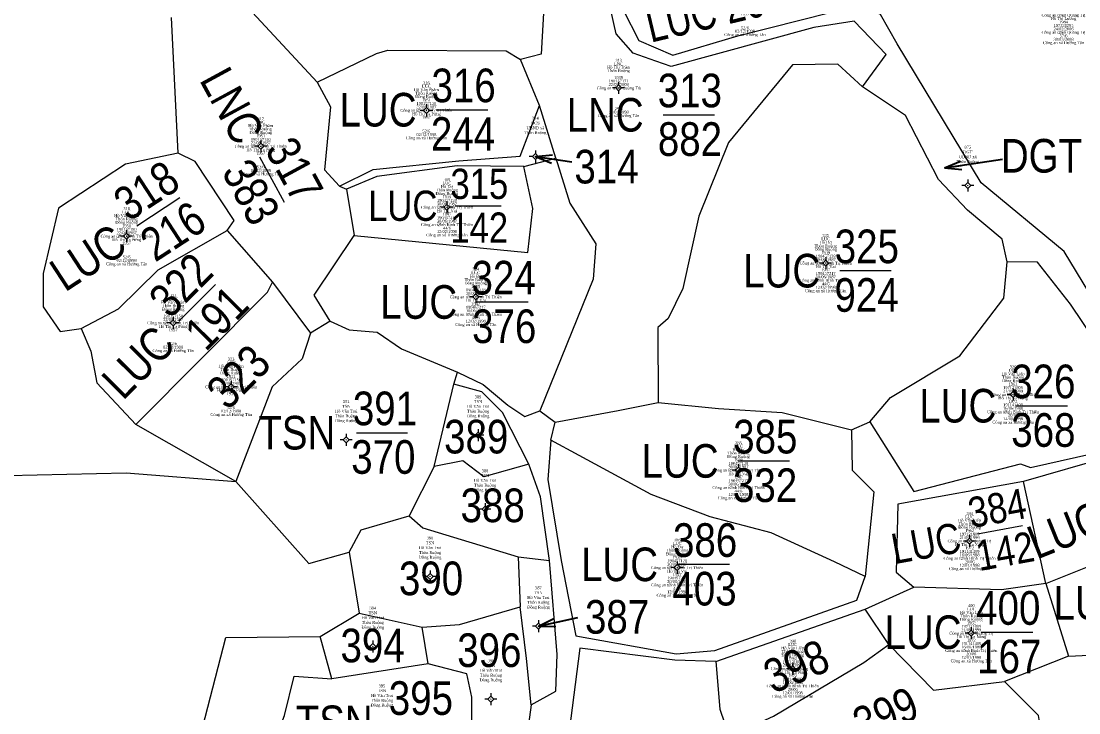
# Model space of a CAD drawing. Header units: metres. Extents: x 545779 to 547235, y 1841259 to 1843294.
# Drawn here: x 546290.8 to 546400.9, y 1842521.7 to 1842593.7 of the extents above; entities that cross this region are included whole.
import ezdxf
from ezdxf.enums import TextEntityAlignment as Align

# ---------------------------------------------------------------- set-up
doc = ezdxf.new("R2010")
doc.units = ezdxf.units.M
doc.header["$MEASUREMENT"] = 0
for name, color, linetype, lineweight in [('Level 10', 7, 'Continuous', 0), ('Level 11', 7, 'Continuous', 0), ('Level 13', 7, 'Continuous', 0), ('Level 15', 7, 'Continuous', 0), ('Level 23', 7, 'Continuous', 0), ('Level 31', 7, 'Continuous', 0)]:
    doc.layers.add(name, color=color, linetype=linetype, lineweight=lineweight)
doc.styles.add('Style-vnarialNarrowI', font='vnarialNarrowI.shx')
doc.styles.add('Style-Vntimei', font='Vntimei.shx')
doc.dimstyles.get("Standard").update_dxf_attribs({"dimtxt": 0.18, "dimasz": 0.18, "dimexe": 0.18, "dimexo": 0.0625, "dimgap": 0.09, "dimtad": 0, "dimtih": 1, "dimtoh": 1, "dimdec": 4, "dimzin": 0, "dimdsep": 46, "dimtxsty": 'Standard', "dimcen": 0.09, "dimadec": 0, "dimazin": 0, "dimtfac": 1, "dimtdec": 4, "dimtofl": 0, "dimtmove": 0, "dimatfit": 3, "dimfxl": 1, "dimtolj": 1, "dimtzin": 0, "dimarcsym": 0})

# ---------------------------------------------------------------- blocks, each defined once
blk = doc.blocks.new('N_THUA_382')
at = {"layer": 'Level 13', "color": 230, "linetype": 'Continuous', "lineweight": 0, "style": 'Style-vnarialNarrowI', "width": 0.914285}
blk.add_text('LUC 268/125', height=3.499976, rotation=359.999929, dxfattribs=at).set_placement((0.127994, 0.005819), align=Align.MIDDLE_CENTER)
blk = doc.blocks.new('N_THUA_440')
at = {"layer": 'Level 13', "color": 230, "linetype": 'Continuous', "lineweight": 13, "flags": 128}
blk.add_lwpolyline([(-2.84, 0), (2.48, 0)], dxfattribs=at)
at = {"layer": 'Level 13', "color": 230, "linetype": 'Continuous', "lineweight": 0, "style": 'Style-vnarialNarrowI'}
blk.add_text('313', height=3.49998, dxfattribs=at).set_placement((-0.070515, 0.78), align=Align.CENTER)
blk.add_text('LNC ', height=3.49998, dxfattribs=at).set_placement((-3.771418, -0.00001), align=Align.MIDDLE_RIGHT)
blk.add_text('882', height=3.49998, dxfattribs=at).set_placement((-0.062184, -0.78002), align=Align.TOP_CENTER)
blk = doc.blocks.new('N_THUA_442')
at = {"layer": 'Level 13', "color": 230, "linetype": 'Continuous', "lineweight": 0, "style": 'Style-vnarialNarrowI'}
blk.add_text('314', height=3.49998, dxfattribs=at).set_placement((0.107401, -0.00001), align=Align.MIDDLE_CENTER)
blk = doc.blocks.new('TerminatorOpen_0.5')
at = {"color": 0, "linetype": 'ByBlock', "lineweight": -2}
for q in [(-1, 0.25), (-1, 0), (-1, -0.25)]:
    blk.add_line((0, 0), q, dxfattribs=at)
blk = doc.blocks.new('N_THUA_443')
at = {"layer": 'Level 13', "color": 230, "linetype": 'Continuous', "lineweight": 13, "flags": 128}
blk.add_lwpolyline([(-2.833336, 0), (2.511114, 0)], dxfattribs=at)
at = {"layer": 'Level 13', "color": 230, "linetype": 'Continuous', "lineweight": 0, "style": 'Style-vnarialNarrowI'}
blk.add_text('315', height=3.499937, dxfattribs=at).set_placement((-0.021215, 0.777779), align=Align.CENTER)
blk.add_text('LUC ', height=3.499937, dxfattribs=at).set_placement((-3.769311, -0.005589), align=Align.MIDDLE_RIGHT)
blk.add_text('142', height=3.499937, dxfattribs=at).set_placement((-0.040008, -0.788956), align=Align.TOP_CENTER)
blk = doc.blocks.new('N_THUA_444')
at = {"layer": 'Level 13', "color": 230, "linetype": 'Continuous', "lineweight": 13, "flags": 128}
blk.add_lwpolyline([(-2.84, 0), (2.54, 0)], dxfattribs=at)
at = {"layer": 'Level 13', "color": 230, "linetype": 'Continuous', "lineweight": 0, "style": 'Style-vnarialNarrowI'}
blk.add_text('316', height=3.49998, dxfattribs=at).set_placement((0.018779, 0.78), align=Align.CENTER)
blk.add_text('LUC ', height=3.49998, dxfattribs=at).set_placement((-3.771418, -0.00001), align=Align.MIDDLE_RIGHT)
blk.add_text('244', height=3.49998, dxfattribs=at).set_placement((-0.042599, -0.78002), align=Align.TOP_CENTER)
blk = doc.blocks.new('N_THUA_445')
at = {"layer": 'Level 13', "color": 230, "linetype": 'Continuous', "lineweight": 13, "flags": 128}
blk.add_lwpolyline([(-2.84598, -0.002262), (2.537125, -0.000724)], dxfattribs=at)
at = {"layer": 'Level 13', "color": 230, "linetype": 'Continuous', "lineweight": 0, "style": 'Style-vnarialNarrowI'}
blk.add_text('317', height=3.499981, rotation=359.999928, dxfattribs=at).set_placement((0.089748, 0.784992), align=Align.CENTER)
blk.add_text('LNC ', height=3.499981, rotation=359.999928, dxfattribs=at).set_placement((-3.772478, 0.000369), align=Align.MIDDLE_RIGHT)
blk.add_text('383', height=3.499981, rotation=359.999928, dxfattribs=at).set_placement((-0.044365, -0.781244), align=Align.TOP_CENTER)
blk = doc.blocks.new('N_THUA_446')
at = {"layer": 'Level 13', "color": 230, "linetype": 'Continuous', "lineweight": 13, "flags": 128}
blk.add_lwpolyline([(-2.826387, 0.006087), (2.53505, 0.004977)], dxfattribs=at)
at = {"layer": 'Level 13', "color": 230, "linetype": 'Continuous', "lineweight": 0, "style": 'Style-vnarialNarrowI'}
blk.add_text('318', height=3.49998, rotation=0.000026, dxfattribs=at).set_placement((0.021989, 0.782096), align=Align.CENTER)
blk.add_text('LUC ', height=3.49998, rotation=0.000026, dxfattribs=at).set_placement((-3.767473, 0.001939), align=Align.MIDDLE_RIGHT)
blk.add_text('216', height=3.49998, rotation=0.000026, dxfattribs=at).set_placement((0.02353, -0.77453), align=Align.TOP_CENTER)
blk = doc.blocks.new('N_THUA_450')
at = {"layer": 'Level 13', "color": 230, "linetype": 'Continuous', "lineweight": 13, "flags": 128}
blk.add_lwpolyline([(-2.870837, 0.009396), (2.510238, -0.001145)], dxfattribs=at)
at = {"layer": 'Level 13', "color": 230, "linetype": 'Continuous', "lineweight": 0, "style": 'Style-vnarialNarrowI'}
blk.add_text('322', height=3.499979, rotation=0.000053, dxfattribs=at).set_placement((-0.059821, 0.782201), align=Align.CENTER)
blk.add_text('LUC ', height=3.499979, rotation=0.000053, dxfattribs=at).set_placement((-3.773564, 0.007951), align=Align.MIDDLE_RIGHT)
blk.add_text('191', height=3.499979, rotation=0.000053, dxfattribs=at).set_placement((0.124328, -0.781277), align=Align.TOP_CENTER)
blk = doc.blocks.new('N_THUA_452')
at = {"layer": 'Level 13', "color": 230, "linetype": 'Continuous', "lineweight": 0, "style": 'Style-vnarialNarrowI'}
blk.add_text('323', height=3.49998, rotation=45.493917, dxfattribs=at).set_placement((0.075966, 0.082543), align=Align.MIDDLE_CENTER)
blk = doc.blocks.new('N_THUA_453')
at = {"layer": 'Level 13', "color": 230, "linetype": 'Continuous', "lineweight": 13, "flags": 128}
blk.add_lwpolyline([(-2.83, 0), (2.53, 0)], dxfattribs=at)
at = {"layer": 'Level 13', "color": 230, "linetype": 'Continuous', "lineweight": 0, "style": 'Style-vnarialNarrowI'}
blk.add_text('324', height=3.49998, dxfattribs=at).set_placement((-0.042599, 0.78), align=Align.CENTER)
blk.add_text('LUC ', height=3.49998, dxfattribs=at).set_placement((-3.771418, -0.00001), align=Align.MIDDLE_RIGHT)
blk.add_text('376', height=3.49998, dxfattribs=at).set_placement((0.018779, -0.78002), align=Align.TOP_CENTER)
blk = doc.blocks.new('N_THUA_454')
at = {"layer": 'Level 13', "color": 230, "linetype": 'Continuous', "lineweight": 13, "flags": 128}
blk.add_lwpolyline([(-2.84, 0), (2.51, 0)], dxfattribs=at)
at = {"layer": 'Level 13', "color": 230, "linetype": 'Continuous', "lineweight": 0, "style": 'Style-vnarialNarrowI'}
blk.add_text('325', height=3.49998, dxfattribs=at).set_placement((-0.021169, 0.78), align=Align.CENTER)
blk.add_text('LUC ', height=3.49998, dxfattribs=at).set_placement((-3.771418, -0.00001), align=Align.MIDDLE_RIGHT)
blk.add_text('924', height=3.49998, dxfattribs=at).set_placement((-0.052599, -0.78002), align=Align.TOP_CENTER)
blk = doc.blocks.new('N_THUA_455')
at = {"layer": 'Level 13', "color": 230, "linetype": 'Continuous', "lineweight": 13, "flags": 128}
blk.add_lwpolyline([(-2.84, 0), (2.54, 0)], dxfattribs=at)
at = {"layer": 'Level 13', "color": 230, "linetype": 'Continuous', "lineweight": 0, "style": 'Style-vnarialNarrowI'}
blk.add_text('326', height=3.49998, dxfattribs=at).set_placement((0.018779, 0.78), align=Align.CENTER)
blk.add_text('LUC ', height=3.49998, dxfattribs=at).set_placement((-3.771418, -0.00001), align=Align.MIDDLE_RIGHT)
blk.add_text('368', height=3.49998, dxfattribs=at).set_placement((0.018231, -0.78002), align=Align.TOP_CENTER)
blk = doc.blocks.new('N_THUA_534')
at = {"layer": 'Level 13', "color": 230, "linetype": 'Continuous', "lineweight": 13, "flags": 128}
blk.add_lwpolyline([(-2.83, 0), (2.5, 0)], dxfattribs=at)
at = {"layer": 'Level 13', "color": 230, "linetype": 'Continuous', "lineweight": 0, "style": 'Style-vnarialNarrowI'}
blk.add_text('382', height=3.49998, dxfattribs=at).set_placement((-0.042184, 0.78), align=Align.CENTER)
blk.add_text('LUC ', height=3.49998, dxfattribs=at).set_placement((-3.771418, -0.00001), align=Align.MIDDLE_RIGHT)
blk.add_text('185', height=3.49998, dxfattribs=at).set_placement((-0.021169, -0.78002), align=Align.TOP_CENTER)
blk = doc.blocks.new('N_THUA_535')
at = {"layer": 'Level 13', "color": 230, "linetype": 'Continuous', "lineweight": 13, "flags": 128}
blk.add_lwpolyline([(-2.841125, 0.00877), (2.480894, 0.006492)], dxfattribs=at)
at = {"layer": 'Level 13', "color": 230, "linetype": 'Continuous', "lineweight": 0, "style": 'Style-vnarialNarrowI'}
blk.add_text('383', height=3.499973, rotation=0.000031, dxfattribs=at).set_placement((-0.071853, 0.780149), align=Align.CENTER)
blk.add_text('LUC ', height=3.499973, rotation=0.000031, dxfattribs=at).set_placement((-3.769433, -0.000402), align=Align.MIDDLE_RIGHT)
blk.add_text('173', height=3.499973, rotation=0.000031, dxfattribs=at).set_placement((-0.07383, -0.772639), align=Align.TOP_CENTER)
blk = doc.blocks.new('N_THUA_536')
at = {"layer": 'Level 13', "color": 230, "linetype": 'Continuous', "lineweight": 13, "flags": 128}
blk.add_lwpolyline([(-2.846261, -0.001985), (2.473584, 0.001985)], dxfattribs=at)
at = {"layer": 'Level 13', "color": 230, "linetype": 'Continuous', "lineweight": 0, "style": 'Style-vnarialNarrowI'}
blk.add_text('384', height=3.499727, rotation=359.999948, dxfattribs=at).set_placement((-0.07427, 0.776163), align=Align.CENTER)
blk.add_text('LUC ', height=3.499727, rotation=359.999948, dxfattribs=at).set_placement((-3.779071, 0.001762), align=Align.MIDDLE_RIGHT)
blk.add_text('142', height=3.499727, rotation=359.999948, dxfattribs=at).set_placement((-0.063612, -0.787553), align=Align.TOP_CENTER)
blk = doc.blocks.new('N_THUA_537')
at = {"layer": 'Level 13', "color": 230, "linetype": 'Continuous', "lineweight": 13, "flags": 128}
blk.add_lwpolyline([(-2.84, 0), (2.51, 0)], dxfattribs=at)
at = {"layer": 'Level 13', "color": 230, "linetype": 'Continuous', "lineweight": 0, "style": 'Style-vnarialNarrowI'}
blk.add_text('385', height=3.49998, dxfattribs=at).set_placement((-0.021169, 0.78), align=Align.CENTER)
blk.add_text('LUC ', height=3.49998, dxfattribs=at).set_placement((-3.771418, -0.00001), align=Align.MIDDLE_RIGHT)
blk.add_text('332', height=3.49998, dxfattribs=at).set_placement((-0.042184, -0.78002), align=Align.TOP_CENTER)
blk = doc.blocks.new('N_THUA_538')
at = {"layer": 'Level 13', "color": 230, "linetype": 'Continuous', "lineweight": 13, "flags": 128}
blk.add_lwpolyline([(-2.84, 0), (2.54, 0)], dxfattribs=at)
at = {"layer": 'Level 13', "color": 230, "linetype": 'Continuous', "lineweight": 0, "style": 'Style-vnarialNarrowI'}
blk.add_text('386', height=3.49998, dxfattribs=at).set_placement((-0.001221, 0.76), align=Align.CENTER)
blk.add_text('LUC ', height=3.49998, dxfattribs=at).set_placement((-3.791418, -0.02001), align=Align.MIDDLE_RIGHT)
blk.add_text('403', height=3.49998, dxfattribs=at).set_placement((-0.060515, -0.80002), align=Align.TOP_CENTER)
blk = doc.blocks.new('N_THUA_540')
at = {"layer": 'Level 13', "color": 230, "linetype": 'Continuous', "lineweight": 0, "style": 'Style-vnarialNarrowI'}
blk.add_text('387', height=3.49998, dxfattribs=at).set_placement((0.239274, -0.00001), align=Align.MIDDLE_CENTER)
blk = doc.blocks.new('N_THUA_542')
at = {"layer": 'Level 13', "color": 230, "linetype": 'Continuous', "lineweight": 0, "style": 'Style-vnarialNarrowI'}
blk.add_text('388', height=3.49998, dxfattribs=at).set_placement((0.168231, -0.00001), align=Align.MIDDLE_CENTER)
blk = doc.blocks.new('N_THUA_544')
at = {"layer": 'Level 13', "color": 230, "linetype": 'Continuous', "lineweight": 0, "style": 'Style-vnarialNarrowI'}
blk.add_text('389', height=3.49998, dxfattribs=at).set_placement((0.14329, -0.00001), align=Align.MIDDLE_CENTER)
blk = doc.blocks.new('N_THUA_546')
at = {"layer": 'Level 13', "color": 230, "linetype": 'Continuous', "lineweight": 0, "style": 'Style-vnarialNarrowI'}
blk.add_text('390', height=3.49998, dxfattribs=at).set_placement((0.134692, -0.00001), align=Align.MIDDLE_CENTER)
blk = doc.blocks.new('N_THUA_547')
at = {"layer": 'Level 13', "color": 230, "linetype": 'Continuous', "lineweight": 13, "flags": 128}
blk.add_lwpolyline([(-2.84, 0), (2.48, 0)], dxfattribs=at)
at = {"layer": 'Level 13', "color": 230, "linetype": 'Continuous', "lineweight": 0, "style": 'Style-vnarialNarrowI'}
blk.add_text('391', height=3.49998, dxfattribs=at).set_placement((0.124692, 0.78), align=Align.CENTER)
blk.add_text('TSN ', height=3.49998, dxfattribs=at).set_placement((-3.939324, -0.00001), align=Align.MIDDLE_RIGHT)
blk.add_text('370', height=3.49998, dxfattribs=at).set_placement((-0.045308, -0.78002), align=Align.TOP_CENTER)
blk = doc.blocks.new('N_THUA_551')
at = {"layer": 'Level 13', "color": 230, "linetype": 'Continuous', "lineweight": 0, "style": 'Style-vnarialNarrowI'}
blk.add_text('394', height=3.49998, dxfattribs=at).set_placement((0.107401, -0.00001), align=Align.MIDDLE_CENTER)
blk = doc.blocks.new('N_THUA_552')
at = {"layer": 'Level 13', "color": 230, "linetype": 'Continuous', "lineweight": 13, "flags": 128}
blk.add_lwpolyline([(-2.84, 0), (2.51, 0)], dxfattribs=at)
at = {"layer": 'Level 13', "color": 230, "linetype": 'Continuous', "lineweight": 0, "style": 'Style-vnarialNarrowI'}
blk.add_text('395', height=3.49998, dxfattribs=at).set_placement((-0.021169, 0.78), align=Align.CENTER)
blk.add_text('TSN ', height=3.49998, dxfattribs=at).set_placement((-3.939324, -0.00001), align=Align.MIDDLE_RIGHT)
blk.add_text('208', height=3.49998, dxfattribs=at).set_placement((0.008231, -0.78002), align=Align.TOP_CENTER)
blk = doc.blocks.new('N_THUA_554')
at = {"layer": 'Level 13', "color": 230, "linetype": 'Continuous', "lineweight": 0, "style": 'Style-vnarialNarrowI'}
blk.add_text('396', height=3.49998, dxfattribs=at).set_placement((0.168779, -0.00001), align=Align.MIDDLE_CENTER)
blk = doc.blocks.new('N_THUA_557')
at = {"layer": 'Level 13', "color": 230, "linetype": 'Continuous', "lineweight": 0, "style": 'Style-vnarialNarrowI'}
blk.add_text('398', height=3.49986, rotation=22.520567, dxfattribs=at).set_placement((0.151866, 0.062483), align=Align.MIDDLE_CENTER)
blk = doc.blocks.new('N_THUA_558')
at = {"layer": 'Level 13', "color": 230, "linetype": 'Continuous', "lineweight": 13, "flags": 128}
blk.add_lwpolyline([(-2.827027, -0.002909), (2.531599, -0.001745)], dxfattribs=at)
at = {"layer": 'Level 13', "color": 230, "linetype": 'Continuous', "lineweight": 0, "style": 'Style-vnarialNarrowI'}
blk.add_text('399', height=3.499978, rotation=0.000128, dxfattribs=at).set_placement((-0.003093, 0.7848), align=Align.CENTER)
blk.add_text('LUC ', height=3.499978, rotation=0.000128, dxfattribs=at).set_placement((-3.769828, 0.000387), align=Align.MIDDLE_RIGHT)
blk.add_text('386', height=3.499978, rotation=0.000128, dxfattribs=at).set_placement((0.02194, -0.78252), align=Align.TOP_CENTER)
blk = doc.blocks.new('N_THUA_559')
at = {"layer": 'Level 13', "color": 230, "linetype": 'Continuous', "lineweight": 13, "flags": 128}
blk.add_lwpolyline([(-2.83, 0), (2.53, 0)], dxfattribs=at)
at = {"layer": 'Level 13', "color": 230, "linetype": 'Continuous', "lineweight": 0, "style": 'Style-vnarialNarrowI'}
blk.add_text('400', height=3.49998, dxfattribs=at).set_placement((-0.015308, 0.78), align=Align.CENTER)
blk.add_text('LUC ', height=3.49998, dxfattribs=at).set_placement((-3.771418, -0.00001), align=Align.MIDDLE_RIGHT)
blk.add_text('167', height=3.49998, dxfattribs=at).set_placement((0.089274, -0.78002), align=Align.TOP_CENTER)
blk = doc.blocks.new('N_THUA_1130')
at = {"layer": 'Level 13', "color": 230, "linetype": 'Continuous', "lineweight": 13, "flags": 128}
blk.add_lwpolyline([(0, 0), (8.85, 0)], dxfattribs=at)
at = {"layer": 'Level 13', "color": 230, "linetype": 'Continuous', "lineweight": 0, "style": 'Style-vnarialNarrowI'}
blk.add_text('875', height=3.49998, dxfattribs=at).set_placement((4.568831, 0.78), align=Align.CENTER)
blk.add_text('875', height=3.49998, dxfattribs=at).set_placement((4.568831, 0.78), align=Align.CENTER)
blk.add_text('DGT ', height=3.49998, dxfattribs=at).set_placement((0.070438, -0.00001), align=Align.MIDDLE_RIGHT)
blk.add_text('1662', height=3.49998, dxfattribs=at).set_placement((4.552668, -0.78002), align=Align.TOP_CENTER)
blk = doc.blocks.new('CENTRD')
at = {"layer": 'Level 11', "linetype": 'Continuous', "lineweight": 0}
h = blk.add_hatch(color=3, dxfattribs=at)
edge = h.paths.add_edge_path()
edge.add_arc((-0.0025, 0), 1.500056, 0, 360)
at = {"layer": 'Level 11', "color": 3, "linetype": 'Continuous', "lineweight": 0}
for p, q in [((-6.200231, 0), (-12.600469, 0)), ((0, 6.200231), (-6.200231, 0)), ((-6.200231, 0), (0, -6.200231)), ((0, 12.600469), (0, 6.200231)), ((6.200231, 0), (0, 6.200231)), ((0, -6.200231), (6.200231, 0)), ((12.400462, 0), (6.200231, 0)), ((0, -6.200231), (0, -12.600469))]:
    blk.add_line(p, q, dxfattribs=at)

msp = doc.modelspace()

# ---------------------------------------------------------------- linework, layer by layer
at = {"layer": 'Level 10', "color": 7, "linetype": 'Continuous', "lineweight": 0, "flags": 128}
for points in [[(546378.4, 1842586.9), (546380.86, 1842590.27), (546377.55, 1842593.75), (546373.32, 1842593.07), (546358.47, 1842589.03), (546356.86, 1842589.59), (546354.5, 1842590.4), (546352.75, 1842592.41), (546352.2, 1842594.89), (546348.92, 1842607.96), (546347.52, 1842614.25), (546350.41, 1842615.44), (546350.99, 1842617.23), (546347.42, 1842623.45), (546343.84, 1842627.15), (546340.62, 1842626.4)], [(546339.38, 1842611.64), (546342.37, 1842599.29), (546345.19, 1842595.22), (546344.92, 1842590.32), (546342.79, 1842589.75)], [(546353.48, 1842594.91), (546355.12, 1842591.73), (546358.64, 1842590.19), (546365.41, 1842592.23), (546378.34, 1842595.48)], [(546418.84, 1842549.75), (546415.08, 1842550.26), (546411.94, 1842553.12), (546407.12, 1842557.04), (546399.41, 1842569.74), (546390.78, 1842576.89), (546382.01, 1842591.38), (546380.28, 1842594.44), (546378.34, 1842595.48)], [(546307.11, 1842579.99), (546306.43, 1842594.14)], [(546314.39, 1842595.15), (546321.6, 1842587.39)], [(546321.6, 1842587.39), (546327.76, 1842590.36), (546328.94, 1842590.71), (546341.27, 1842590.66), (546342.79, 1842589.75)], [(546344.75, 1842584.96), (546342.79, 1842589.75)], [(546378.4, 1842586.9), (546375.85, 1842589.26), (546371.11, 1842589.21), (546364.46, 1842581.12), (546361.36, 1842573.43), (546359.68, 1842565.9), (546358.17, 1842562.77), (546357.09, 1842561.82), (546357.13, 1842554)], [(546321.6, 1842587.39), (546322.99, 1842584.83), (546322.36, 1842578.26), (546323.91, 1842576.54)], [(546393.48, 1842568.68), (546392.96, 1842571.04), (546389.36, 1842574.05), (546386.34, 1842577.24), (546382.87, 1842583.91), (546378.4, 1842586.9)], [(546323.91, 1842576.54), (546327.41, 1842578.29), (546336.34, 1842579.21), (546342.75, 1842579.67), (546344.75, 1842584.96)], [(546346.45, 1842579.46), (546344.75, 1842584.96)], [(546307.11, 1842579.99), (546301.63, 1842578.83), (546294.63, 1842574.26), (546293.06, 1842567.46), (546293.03, 1842563.98), (546294.83, 1842561.42), (546297.01, 1842561.72)], [(546312.2, 1842571.92), (546312.96, 1842572.96), (546308.88, 1842579.12), (546307.11, 1842579.99)], [(546343.13, 1842578.59), (546346.45, 1842579.46)], [(546346.45, 1842579.46), (546347.92, 1842574.78), (546350.61, 1842570.53), (546350.34, 1842566.85), (546344.8, 1842553.14)], [(546343.13, 1842578.59), (546336.18, 1842578.67), (546327.79, 1842577.55), (546324.64, 1842576.23)], [(546325.45, 1842571.43), (546343.53, 1842569.65), (546344.05, 1842574.22), (546343.13, 1842578.59)], [(546323.91, 1842576.54), (546324.64, 1842576.23)], [(546324.64, 1842576.23), (546325.45, 1842571.43)], [(546297.01, 1842561.72), (546300.9, 1842563.79), (546305.01, 1842567.84), (546312.2, 1842571.92)], [(546312.2, 1842571.92), (546316.95, 1842566.56)], [(546322.93, 1842562.49), (546321.28, 1842565.21), (546325.45, 1842571.43)], [(546379.18, 1842552.01), (546381.32, 1842554.53), (546388.54, 1842558.88), (546393.13, 1842564.88), (546393.48, 1842568.68)], [(546379.18, 1842552.01), (546383.75, 1842544.75), (546394.88, 1842547.64), (546395.91, 1842547.23), (546403.78, 1842549.01), (546406.43, 1842549.99), (546409.19, 1842550.48), (546407.98, 1842552.76), (546405.42, 1842556.31), (546400.07, 1842564.26), (546396.63, 1842568.64), (546393.48, 1842568.68)], [(546302.71, 1842551.73), (546316.41, 1842565.52), (546316.95, 1842566.56)], [(546316.95, 1842566.56), (546320.88, 1842561.23)], [(546297.01, 1842561.72), (546298, 1842559.36), (546298.65, 1842556.06), (546302.71, 1842551.73)], [(546336.2, 1842557.16), (546338.88, 1842555.89), (546341.46, 1842553.72), (546343.23, 1842552.55), (546344.8, 1842553.14)], [(546346.4, 1842551.96), (546352.96, 1842553.17), (546357.13, 1842554)], [(546357.13, 1842554), (546363.42, 1842553.38), (546370.03, 1842552.97), (546377.25, 1842551.17)], [(546344.8, 1842553.14), (546346.4, 1842551.96)], [(546313.11, 1842545.78), (546302.71, 1842551.73)], [(546345.93, 1842550.08), (546346.4, 1842551.96)], [(546377.25, 1842551.17), (546379.18, 1842552.01)], [(546377.25, 1842551.17), (546377.32, 1842546.96), (546379.59, 1842544.69), (546378.7, 1842535.89)], [(546345.93, 1842550.08), (546345.62, 1842545.99), (546347, 1842537.55), (546348.55, 1842529.69), (546358.98, 1842527.83), (546363.03, 1842528.19), (546377.81, 1842533.41)], [(546378.7, 1842535.89), (546375.5, 1842537.42), (546368.9, 1842540.44), (546362.53, 1842542.11), (546356.39, 1842544.44), (546348.9, 1842548.49), (546345.93, 1842550.08)], [(546412.94, 1842541.6), (546412.98, 1842547.42), (546410.48, 1842549.74), (546406.93, 1842549.38), (546404.09, 1842548.37), (546395.18, 1842545.79)], [(546255.29, 1842545.66), (546301.68, 1842546.68), (546313.11, 1842545.78)], [(546395.18, 1842545.79), (546382.09, 1842543.41), (546381.91, 1842536.34), (546383.77, 1842534.78)], [(546397.5, 1842535.15), (546395.18, 1842545.79)], [(546397.5, 1842535.15), (546405.15, 1842538.22), (546411.2, 1842539.78), (546412.94, 1842541.6)], [(546377.81, 1842533.41), (546378.7, 1842535.89)], [(546378.69, 1842532.5), (546383.77, 1842534.78)], [(546397.5, 1842535.15), (546392.9, 1842534.49), (546383.77, 1842534.78)], [(546397.5, 1842535.15), (546399.88, 1842527.58)], [(546363.13, 1842527.02), (546378.69, 1842532.5)], [(546381.14, 1842528.79), (546378.69, 1842532.5)], [(546302.97, 1842494.3), (546312.07, 1842529.53), (546321.91, 1842529.62)], [(546399.88, 1842527.58), (546414.22, 1842528.27), (546418.29, 1842529.78)], [(546363.13, 1842527.02), (546358.87, 1842527.18), (546348.97, 1842528.42), (546345.96, 1842505.2), (546350.04, 1842504.38), (546357.35, 1842505.08), (546365.26, 1842507.26)], [(546364.51, 1842519.22), (546369.14, 1842521.34), (546378.55, 1842526.92), (546381.14, 1842528.79)], [(546381.14, 1842528.79), (546385.8, 1842524.03), (546393.19, 1842524.96)], [(546363.13, 1842527.02), (546363.55, 1842522.07), (546364.51, 1842519.22)], [(546399.88, 1842527.58), (546393.19, 1842524.96)], [(546394.16, 1842516.78), (546394.35, 1842516.83), (546396.4, 1842517.85), (546397.08, 1842519.31), (546396.73, 1842521.39), (546393.19, 1842524.96)]]:
    msp.add_lwpolyline(points, dxfattribs=at)
at = {"layer": 'Level 23', "color": 12, "linetype": 'Continuous', "lineweight": 0, "flags": 128}
for points in [[(546378.4, 1842586.9), (546380.86, 1842590.27), (546377.55, 1842593.75), (546373.32, 1842593.07), (546358.47, 1842589.03), (546356.86, 1842589.59), (546354.5, 1842590.4), (546352.75, 1842592.41), (546352.2, 1842594.89), (546348.92, 1842607.96), (546347.52, 1842614.25), (546350.41, 1842615.44), (546350.99, 1842617.23), (546347.42, 1842623.45), (546343.84, 1842627.15), (546340.62, 1842626.4)], [(546353.48, 1842594.91), (546355.12, 1842591.73), (546358.64, 1842590.19), (546365.41, 1842592.23), (546378.34, 1842595.48)], [(546418.84, 1842549.75), (546415.08, 1842550.26), (546411.94, 1842553.12), (546407.12, 1842557.04), (546399.41, 1842569.74), (546390.78, 1842576.89), (546382.01, 1842591.38), (546380.28, 1842594.44), (546378.34, 1842595.48)], [(546393.48, 1842568.68), (546392.96, 1842571.04), (546389.36, 1842574.05), (546386.34, 1842577.24), (546382.87, 1842583.91), (546378.4, 1842586.9)], [(546379.18, 1842552.01), (546383.75, 1842544.75), (546394.88, 1842547.64), (546395.91, 1842547.23), (546403.78, 1842549.01), (546406.43, 1842549.99), (546409.19, 1842550.48), (546407.98, 1842552.76), (546405.42, 1842556.31), (546400.07, 1842564.26), (546396.63, 1842568.64), (546393.48, 1842568.68)], [(546336.2, 1842557.16), (546338.88, 1842555.89), (546341.46, 1842553.72), (546343.23, 1842552.55), (546344.8, 1842553.14)], [(546343.64, 1842547.6), (546340.9, 1842552.97), (546338.73, 1842555.14), (546335.82, 1842555.94)], [(546344.8, 1842553.14), (546346.4, 1842551.96)], [(546345.93, 1842550.08), (546346.4, 1842551.96)], [(546377.25, 1842551.17), (546379.18, 1842552.01)], [(546377.25, 1842551.17), (546377.32, 1842546.96), (546379.59, 1842544.69), (546378.7, 1842535.89)], [(546345.93, 1842550.08), (546345.62, 1842545.99), (546347, 1842537.55), (546348.55, 1842529.69), (546358.98, 1842527.83), (546363.03, 1842528.19), (546377.81, 1842533.41)], [(546412.94, 1842541.6), (546412.98, 1842547.42), (546410.48, 1842549.74), (546406.93, 1842549.38), (546404.09, 1842548.37), (546395.18, 1842545.79)], [(546345.8, 1842537.54), (546344.85, 1842544.17), (546343.64, 1842547.6)], [(546395.18, 1842545.79), (546382.09, 1842543.41), (546381.91, 1842536.34), (546383.77, 1842534.78)], [(546343.89, 1842522.53), (546346.45, 1842523.94), (546346.61, 1842527.77), (546345.8, 1842537.54)], [(546377.81, 1842533.41), (546378.7, 1842535.89)], [(546378.69, 1842532.5), (546383.77, 1842534.78)], [(546363.13, 1842527.02), (546378.69, 1842532.5)], [(546363.13, 1842527.02), (546358.87, 1842527.18), (546348.97, 1842528.42), (546345.96, 1842505.2), (546350.04, 1842504.38), (546357.35, 1842505.08), (546365.26, 1842507.26)], [(546343.89, 1842522.53), (546342.31, 1842510.94)]]:
    msp.add_lwpolyline(points, dxfattribs=at)
at = {"layer": 'Level 31', "color": 4, "linetype": 'Continuous', "lineweight": 0, "flags": 128}
for points in [[(546322.93, 1842562.49), (546320.88, 1842561.23)], [(546322.93, 1842562.49), (546324.92, 1842561.57), (546327.85, 1842561.34), (546330.36, 1842559.62), (546336.2, 1842557.16)], [(546320.88, 1842561.23), (546320.04, 1842558.56), (546316.9, 1842555.63), (546313.11, 1842545.78)], [(546335.82, 1842555.94), (546336.2, 1842557.16)], [(546333.77, 1842547.35), (546335.82, 1842555.94)], [(546343.64, 1842547.6), (546340.9, 1842552.97), (546338.73, 1842555.14), (546335.82, 1842555.94)], [(546343.64, 1842547.6), (546338.94, 1842546.26), (546336.77, 1842547.93), (546333.77, 1842547.35)], [(546333.77, 1842547.35), (546331.18, 1842542.19)], [(546345.8, 1842537.54), (546344.85, 1842544.17), (546343.64, 1842547.6)], [(546313.11, 1842545.78), (546320.74, 1842537.23), (546324.92, 1842538.41)], [(546324.92, 1842538.41), (546326.18, 1842540.74), (546331.18, 1842542.19)], [(546331.18, 1842542.19), (546332.6, 1842540.95), (546342.52, 1842537.92)], [(546324.92, 1842538.41), (546325.95, 1842532.06)], [(546342.52, 1842537.92), (546345.8, 1842537.54)], [(546342.52, 1842537.92), (546342.73, 1842532.72)], [(546343.89, 1842522.53), (546346.45, 1842523.94), (546346.61, 1842527.77), (546345.8, 1842537.54)], [(546332.54, 1842530.61), (546336.41, 1842530.89), (546342.73, 1842532.72)], [(546343.89, 1842522.53), (546343.4, 1842527.36), (546342.73, 1842532.72)], [(546321.91, 1842529.62), (546325.95, 1842532.06)], [(546325.95, 1842532.06), (546332.54, 1842530.61)], [(546333.15, 1842526.8), (546332.54, 1842530.61)], [(546323.13, 1842525.23), (546321.91, 1842529.62)], [(546333.15, 1842526.8), (546323.13, 1842525.23)], [(546337.67, 1842514.59), (546337.72, 1842523.33), (546337.19, 1842525.75), (546333.15, 1842526.8)], [(546316.71, 1842517.43), (546318.2, 1842521.39), (546319.18, 1842525.51), (546323.13, 1842525.23)], [(546343.89, 1842522.53), (546342.31, 1842510.94)]]:
    msp.add_lwpolyline(points, dxfattribs=at)

# ---------------------------------------------------------------- block references
at = {"layer": 'Level 11', "color": 3, "linetype": 'Continuous', "lineweight": 0, "xscale": 0.049998, "yscale": 0.049998, "zscale": 0.049998}
for p in [(546353, 1842586.79), (546332.97, 1842584.45), (546315.71, 1842580.71), (546344.32, 1842579.63), (546389.37, 1842576.62), (546335.11, 1842574.35), (546301.74, 1842571.34), (546374.57, 1842568.54), (546338.11, 1842565.02), (546306.59, 1842562.3), (546312.63, 1842555.65), (546394.09, 1842554.85), (546338.35, 1842550.61), (546324.61, 1842550.12), (546365.48, 1842546.95), (546339.08, 1842542.9), (546389.56, 1842539.58), (546359.1, 1842536.81), (546333.35, 1842535.89), (546344.64, 1842530.7), (546389.74, 1842529.98), (546327.39, 1842528.6), (546371.13, 1842526.28), (546339.69, 1842523.11)]:
    msp.add_blockref('CENTRD', p, dxfattribs=at)
at = {"layer": 'Level 13', "color": 230, "linetype": 'Continuous', "lineweight": 0}
for name, p, xscale, yscale, zscale, rotation in [('N_THUA_382', (546366.32, 1842595.66), 1.000001, 1.000001, 1.000001, 13.387257), ('N_THUA_535', (546407.86, 1842544.05), 1.000002, 1.000002, 1.000002, 21.865916), ('N_THUA_536', (546392.9, 1842540.79), 0.900002, 0.900002, 0.900002, 10.304899)]:
    msp.add_blockref(name, p, dxfattribs=dict(at, xscale=xscale, yscale=yscale, zscale=zscale, rotation=rotation))
for name, p, rotation in [('N_THUA_445', (546316.96, 1842577.12), 298.50065), ('N_THUA_446', (546305.16, 1842573.97), 33.138772), ('N_THUA_450', (546309.22, 1842564.52), 45.187528), ('N_THUA_558', (546381.8, 1842519.26), 23.059789)]:
    msp.add_blockref(name, p, dxfattribs=dict(at, rotation=rotation))
for name, p in [('N_THUA_444', (546336.83, 1842584.52)), ('N_THUA_440', (546360.49, 1842583.99)), ('N_THUA_1130', (546402.33, 1842579.72)), ('N_THUA_442', (546351.63, 1842578.59)), ('N_THUA_454', (546378.88, 1842567.75)), ('N_THUA_453', (546341.06, 1842564.49)), ('N_THUA_452', (546313.31, 1842556.63)), ('N_THUA_455', (546397.23, 1842553.68)), ('N_THUA_547', (546328.53, 1842550.87)), ('N_THUA_544', (546338.02, 1842550.46)), ('N_THUA_537', (546368.3, 1842547.93)), ('N_THUA_542', (546339.71, 1842543.3)), ('N_THUA_538', (546362.01, 1842537.17)), ('N_THUA_546', (546333.32, 1842535.69)), ('N_THUA_534', (546411.22, 1842533.15)), ('N_THUA_559', (546393.61, 1842530.08)), ('N_THUA_540', (546352.6, 1842531.68)), ('N_THUA_551', (546327.26, 1842528.7)), ('N_THUA_554', (546339.36, 1842528.21)), ('N_THUA_557', (546371.35, 1842526.48)), ('N_THUA_552', (546332.42, 1842520.69))]:
    msp.add_blockref(name, p, dxfattribs=at)
at = {"layer": 'Level 13', "color": 230, "linetype": 'Continuous', "lineweight": 0, "xscale": 0.899999, "yscale": 0.899999, "zscale": 0.899999}
msp.add_blockref('N_THUA_443', (546338.51, 1842574.52), dxfattribs=at)

# ---------------------------------------------------------------- texts
at = {"layer": 'Level 15', "color": 3, "linetype": 'Continuous', "lineweight": 0, "char_height": 0.3, "attachment_point": 5, "line_spacing_factor": 0.72, "style": 'Style-Vntimei'}
for s, insert in [('268\\PLUC\\PHå V¨n Ph©m\\PTh«n Ruéng\\P§ång Ruéng\\P1951\\P190157150\\P22/08/1987\\PC«ng an t∅nh B×nh TrÞ Thiªn\\PHå ThÞ Ta Põng\\P1957\\P \\P \\P \\P52/6\\P02/12/1998\\PC«ng an x· H\xadíng T©n\\P', (546366.16, 1842595.17)), ('269\\PLNC\\PHå V¨n H\xadm\\PTh«n Ruéng\\P§ång Ruéng\\P1983\\P197156364\\P08/09/2001\\PC«ng an t∅nh Qu¶ng TrÞ\\PHå ThÞ L\xad¬ng\\P1984\\P197236295\\P24/02/2006\\PC«ng an t∅nh Qu¶ng TrÞ\\P57/6\\P30/03/2008\\PC«ng an x· H\xadíng T©n\\P', (546399.35, 1842594.33)), ('313\\PLNC\\PHå ThÞ TrÇm\\PTh«n Ruéng\\P \\P1939\\P190157171\\P22/03/2008\\PC«ng an t∅nh Qu¶ng TrÞ\\P \\P \\P \\P \\P \\P29/6\\P12/01/1998\\PC«ng an x· H\xadíng T©n\\P', (546353, 1842586.74)), ('316\\PLUC\\PHå V¨n Ph©m\\PTh«n Ruéng\\P§ång Ruéng\\P1951\\P190157150\\P22/08/1987\\PC«ng an t∅nh B×nh TrÞ Thiªn\\PHå ThÞ Ta Põng\\P1957\\P \\P \\P \\P52/6\\P02/12/1998\\PC«ng an x· H\xadíng T©n\\P', (546332.97, 1842584.4)), ('317\\PLNC\\PHå V¨n Ph©m\\PTh«n Ruéng\\P§ång Ruéng\\P1951\\P190157150\\P22/08/1987\\PC«ng an t∅nh B×nh TrÞ Thiªn\\PHå ThÞ Ta Põng\\P1957\\P \\P \\P \\P52/6\\P02/12/1998\\PC«ng an x· H\xadíng T©n\\P', (546315.71, 1842580.66)), ('315\\PLUC\\PHå §¬\\PTh«n Ruéng\\P§ång Ruéng\\P1939\\P190457128\\P30/06/1987\\PC«ng an t∅nh B×nh TrÞ Thiªn\\PHå ThÞ Vai\\P1947\\P190457217\\P30/06/1987\\PC«ng an t∅nh B×nh TrÞ Thiªn\\P44/6\\P12/02/1998\\PC«ng an x· H\xadíng T©n\\P', (546335.11, 1842574.3)), ('318\\PLUC\\PHå V¨n Ph©m\\PTh«n Ruéng\\P§ång Ruéng\\P1951\\P190157150\\P22/08/1987\\PC«ng an t∅nh B×nh TrÞ Thiªn\\PHå ThÞ Ta Põng\\P1957\\P \\P \\P \\P52/6\\P02/12/1998\\PC«ng an x· H\xadíng T©n\\P', (546301.74, 1842571.29)), ('325\\PLUC\\PHå §¬\\PTh«n Ruéng\\P§ång Ruéng\\P1939\\P190457128\\P30/06/1987\\PC«ng an t∅nh B×nh TrÞ Thiªn\\PHå ThÞ Vai\\P1947\\P190457217\\P30/06/1987\\PC«ng an t∅nh B×nh TrÞ Thiªn\\P44/6\\P12/02/1998\\PC«ng an x· H\xadíng T©n\\P', (546374.57, 1842568.49)), ('324\\PLUC\\PHå §¬\\PTh«n Ruéng\\P§ång Ruéng\\P1939\\P190457128\\P30/06/1987\\PC«ng an t∅nh B×nh TrÞ Thiªn\\PHå ThÞ Vai\\P1947\\P190457217\\P30/06/1987\\PC«ng an t∅nh B×nh TrÞ Thiªn\\P44/6\\P12/02/1998\\PC«ng an x· H\xadíng T©n\\P', (546338.11, 1842564.97)), ('322\\PLUC\\PHå V¨n Ph©m\\PTh«n Ruéng\\P§ång Ruéng\\P1951\\P190157150\\P22/08/1987\\PC«ng an t∅nh B×nh TrÞ Thiªn\\PHå ThÞ Ta Põng\\P1957\\P \\P \\P \\P52/6\\P02/12/1998\\PC«ng an x· H\xadíng T©n\\P', (546306.59, 1842562.25)), ('323\\PLUC\\PHå V¨n Ph©m\\PTh«n Ruéng\\P§ång Ruéng\\P1951\\P190157150\\P22/08/1987\\PC«ng an t∅nh B×nh TrÞ Thiªn\\PHå ThÞ Ta Põng\\P1957\\P \\P \\P \\P52/6\\P02/12/1998\\PC«ng an x· H\xadíng T©n\\P', (546312.63, 1842555.6)), ('326\\PLUC\\PHå V¨n LiÕp\\PTh«n Ruéng\\P§ång Ruéng\\P1962\\P197121809\\P21/09/1999\\PC«ng an t∅nh Qu¶ng TrÞ\\PHå ThÞ Ka Nµng\\P1972\\P191141409\\P16/06/1988\\PC«ng an t∅nh B×nh TrÞ Thiªn\\P20/06\\P12/01/1998\\PC«ng an x· H\xadíng T©n\\P', (546394.09, 1842554.8)), ('385\\PLUC\\PHå §¬\\PTh«n Ruéng\\P§ång Ruéng\\P1939\\P190457128\\P30/06/1987\\PC«ng an t∅nh B×nh TrÞ Thiªn\\PHå ThÞ Vai\\P1947\\P190457217\\P30/06/1987\\PC«ng an t∅nh B×nh TrÞ Thiªn\\P44/6\\P12/02/1998\\PC«ng an x· H\xadíng T©n\\P', (546365.48, 1842546.9)), ('384\\PLUC\\PHå V¨n LiÕp\\PTh«n Ruéng\\P§ång Ruéng\\P1962\\P197121809\\P21/09/1999\\PC«ng an t∅nh Qu¶ng TrÞ\\PHå ThÞ Ka Nµng\\P1972\\P191141409\\P16/06/1988\\PC«ng an t∅nh B×nh TrÞ Thiªn\\P20/06\\P12/01/1998\\PC«ng an x· H\xadíng T©n\\P', (546389.56, 1842539.53)), ('386\\PLUC\\PHå §¬\\PTh«n Ruéng\\P§ång Ruéng\\P1939\\P190457128\\P30/06/1987\\PC«ng an t∅nh B×nh TrÞ Thiªn\\PHå ThÞ Vai\\P1947\\P190457217\\P30/06/1987\\PC«ng an t∅nh B×nh TrÞ Thiªn\\P44/6\\P12/02/1998\\PC«ng an x· H\xadíng T©n\\P', (546359.1, 1842536.76)), ('400\\PLUC\\PHå V¨n LiÕp\\PTh«n Ruéng\\P§ång Ruéng\\P1962\\P197121809\\P21/09/1999\\PC«ng an t∅nh Qu¶ng TrÞ\\PHå ThÞ Ka Nµng\\P1972\\P191141409\\P16/06/1988\\PC«ng an t∅nh B×nh TrÞ Thiªn\\P20/06\\P12/01/1998\\PC«ng an x· H\xadíng T©n\\P', (546389.74, 1842529.93)), ('398\\PLUC\\PHå V¨n LiÕp\\PTh«n Ruéng\\P§ång Ruéng\\P1962\\P197121809\\P21/09/1999\\PC«ng an t∅nh Qu¶ng TrÞ\\PHå ThÞ Ka Nµng\\P1972\\P191141409\\P16/06/1988\\PC«ng an t∅nh B×nh TrÞ Thiªn\\P20/06\\P12/01/1998\\PC«ng an x· H\xadíng T©n\\P', (546371.13, 1842526.23))]:
    msp.add_mtext(s, dxfattribs=dict(at, insert=insert))
at = {"layer": 'Level 15', "color": 3, "linetype": 'Continuous', "lineweight": 0, "char_height": 0.3, "attachment_point": 5, "style": 'Style-Vntimei'}
for s, insert in [('314\\PDCS\\PUBND x·\\PTh«n Ruéng\\P \\P \\P \\P \\P \\P \\P \\P \\P \\P \\P \\P \\P \\P', (546344.32, 1842579.58)), ('875\\PDGT\\PUBND x·\\PTh«n Ruéng\\P \\P \\P \\P \\P \\P \\P \\P \\P \\P \\P \\P \\P \\P', (546389.37, 1842576.57)), ('389\\PTSN\\PHå V¨n Trai\\PTh«n Ruéng\\P§ång Ruéng\\P \\P \\P \\P \\P \\P \\P \\P \\P \\P \\P \\P \\P', (546338.35, 1842550.56)), ('391\\PTSN\\PHå V¨n Trai\\PTh«n Ruéng\\P§ång Ruéng\\P \\P \\P \\P \\P \\P \\P \\P \\P \\P \\P \\P \\P', (546324.61, 1842550.07)), ('388\\PTSN\\PHå V¨n Trai\\PTh«n Ruéng\\P§ång Ruéng\\P \\P \\P \\P \\P \\P \\P \\P \\P \\P \\P \\P \\P', (546339.08, 1842542.85)), ('390\\PTSN\\PHå V¨n Trai\\PTh«n Ruéng\\P§ång Ruéng\\P \\P \\P \\P \\P \\P \\P \\P \\P \\P \\P \\P \\P', (546333.35, 1842535.84)), ('387\\PTSN\\PHå V¨n Trai\\PTh«n Ruéng\\P§ång Ruéng\\P \\P \\P \\P \\P \\P \\P \\P \\P \\P \\P \\P \\P', (546344.64, 1842530.65)), ('394\\PTSN\\PHå V¨n Trai\\PTh«n Ruéng\\P§ång Ruéng\\P \\P \\P \\P \\P \\P \\P \\P \\P \\P \\P \\P \\P', (546327.39, 1842528.55)), ('396\\PTSN\\PHå V¨n Trai\\PTh«n Ruéng\\P§ång Ruéng\\P \\P \\P \\P \\P \\P \\P \\P \\P \\P \\P \\P \\P', (546339.69, 1842523.06)), ('395\\PTSN\\PHå V¨n Trai\\PTh«n Ruéng\\P§ång Ruéng\\P \\P \\P \\P \\P \\P \\P \\P \\P \\P \\P \\P \\P', (546328.34, 1842520.44))]:
    msp.add_mtext(s, dxfattribs=dict(at, insert=insert))

# ---------------------------------------------------------------- leaders
at = {"layer": 'Level 13', "color": 230, "linetype": 'Continuous', "lineweight": 13}
for points in [[(546344.32, 1842579.63), (546348.13, 1842579.09)], [(546386.95, 1842578.45), (546392.99, 1842579.37)], [(546344.64, 1842530.7), (546348.75, 1842531.63)]]:
    msp.add_leader(points, dimstyle='Standard', override={"dimtxt": 1.75, "dimasz": 1.75, "dimgap": 0, "dimtxsty": 'Style-Vntimei', "dimldrblk": 'TerminatorOpen_0.5'}, dxfattribs=at)

doc.saveas('drawing.dxf')
